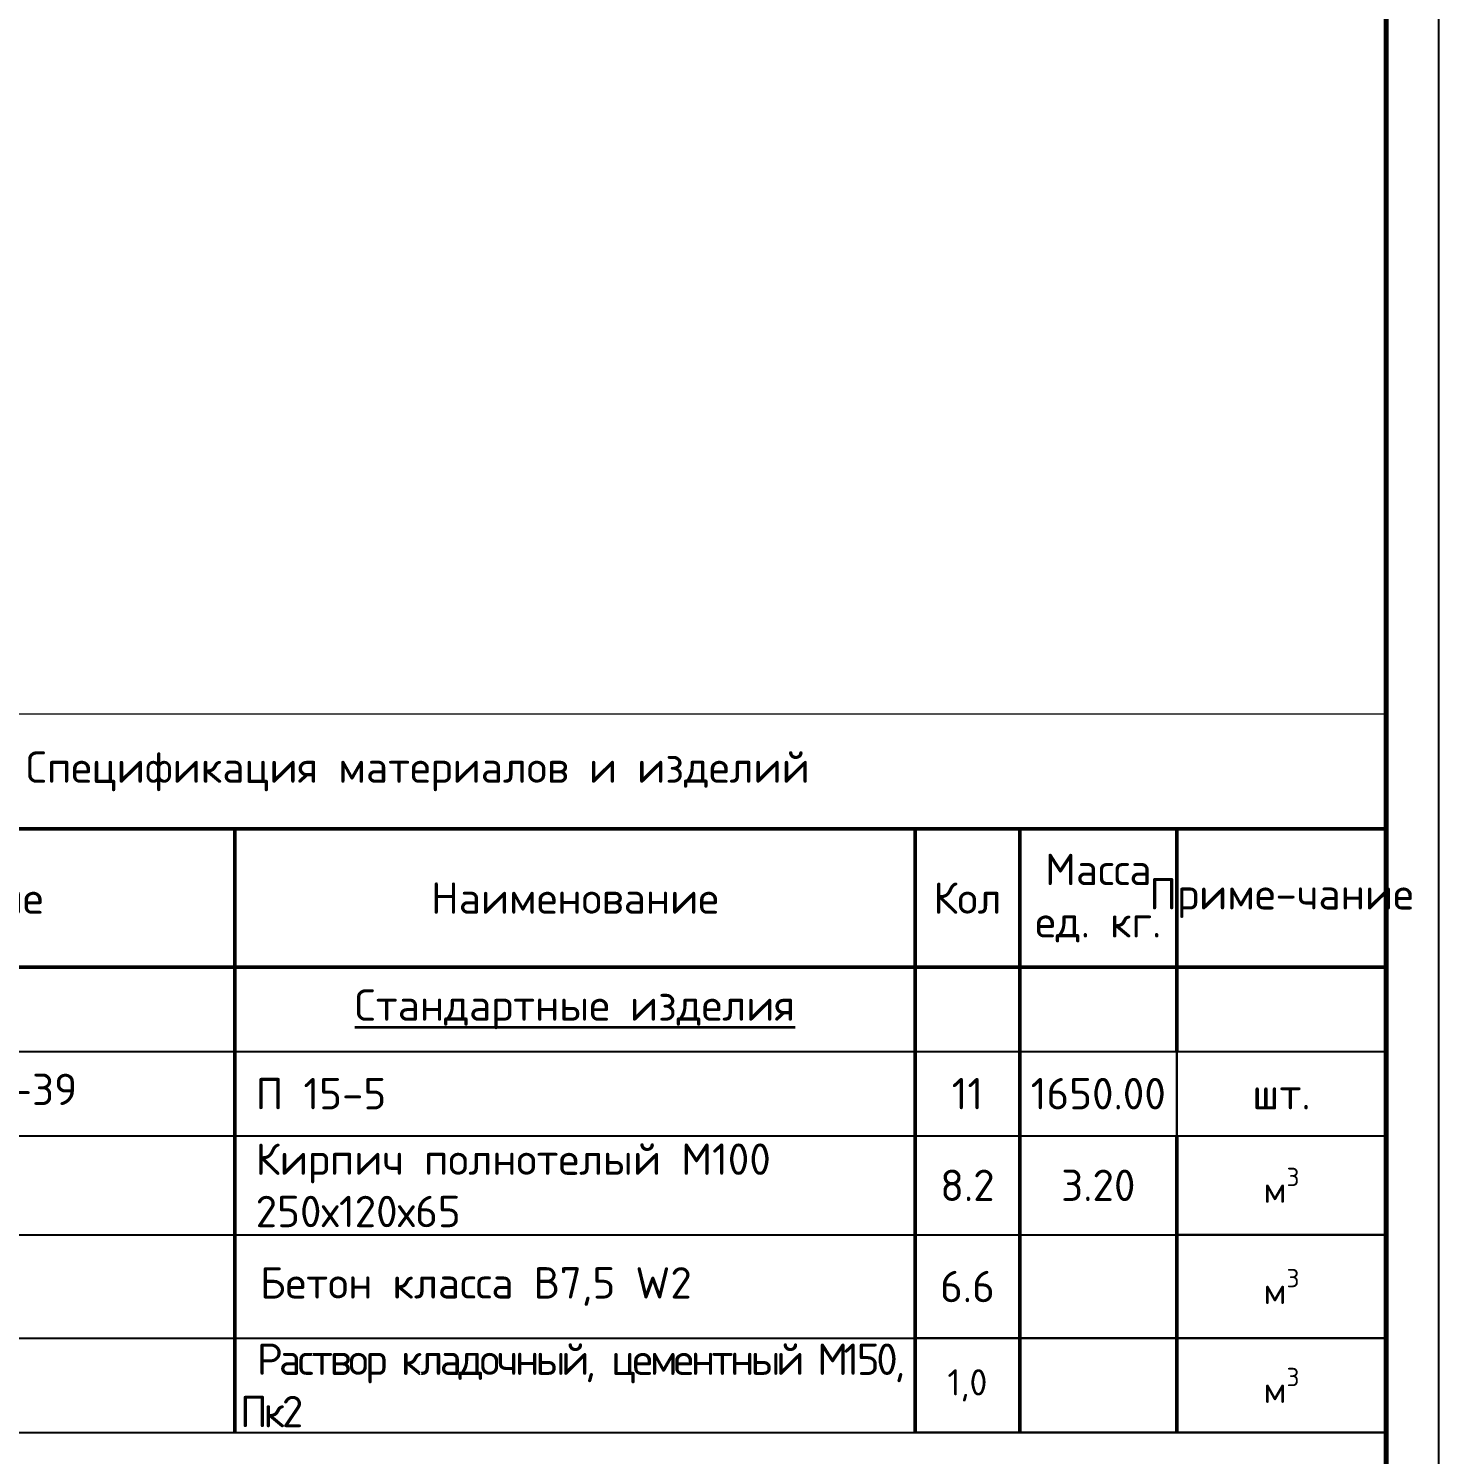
# Model space of a CAD drawing. Header units: millimetres. Extents: x 1601 to 15402, y -324 to 12625.
# Drawn here: x 12367.1 to 12501.8, y 392 to 528.2 of the extents above; entities that cross this region are included whole.
import ezdxf

# ---------------------------------------------------------------- set-up
doc = ezdxf.new("R2010")
doc.units = ezdxf.units.MM
doc.layers.add('таблица', color=250, linetype='Continuous', lineweight=35)
doc.styles.add('-ISOCPEUR-', font='isocpeur.TTF')

# ---------------------------------------------------------------- blocks, each defined once
blk = doc.blocks.new('*T832')
at = {"layer": 'Defpoints', "color": 8, "linetype": 'ByBlock', "lineweight": 0, "transparency": 16777216}
for p, q in [((0, 0), (185, 0)), ((0, 0), (0, -11)), ((185, 0), (185, -11))]:
    blk.add_line(p, q, dxfattribs=at)
at = {"layer": 'таблица', "color": 0, "lineweight": 50, "transparency": 16777216}
for p, q in [((0, -11), (185, -11)), ((0, -11), (0, -68.68)), ((15, -11), (15, -68.68)), ((75, -11), (75, -68.68)), ((140, -11), (140, -68.68)), ((150, -11), (150, -68.68)), ((165, -11), (165, -32.27)), ((185, -11), (185, -68.68)), ((0, -24.21), (185, -24.21)), ((165, -40.33), (165, -68.68)), ((0, -68.68), (15, -68.68))]:
    blk.add_line(p, q, dxfattribs=at)
at = {"layer": 'таблица', "color": 0, "lineweight": 25, "transparency": 16777216}
for p, q in [((0, -32.27), (185, -32.27)), ((0, -40.33), (185, -40.33)), ((0, -49.78), (165, -49.78)), ((0, -59.68), (140, -59.68)), ((15, -68.68), (140, -68.68))]:
    blk.add_line(p, q, dxfattribs=at)
at = {"layer": 'таблица', "lineweight": 30, "transparency": 16777216}
for p, q in [((165, -32.27), (165, -40.33)), ((165, -49.78), (185, -49.78)), ((140, -59.68), (185, -59.68)), ((140, -68.68), (185, -68.68))]:
    blk.add_line(p, q, dxfattribs=at)
at = {"layer": 'таблица', "color": 7, "transparency": 16777216, "style": '-ISOCPEUR-'}
for s, insert, char_height, width, attachment_point in [('Спецификация материалов и изделий ', (92.5, -5.5), 3, 182, 5), ('Масса ед. кг.', (157.5, -17.61), 3, 13, 5), ('Поз.', (7.5, -17.61), 3, 12, 5), ('Обозначение', (45, -17.61), 3, 57, 5), ('Наименование', (107.5, -17.61), 3, 62, 5), ('Кол', (145, -17.61), 3, 8, 5), ('Приме-чание', (175, -17.61), 3, 17, 5), ('{\\LСтандартные изделия}', (107.5, -28.24), 3, 61, 5), ('29', (7.5, -36.3), 3, 14, 5), ('Серия 3.006.1-2.87.2-39', (17, -36.3), 3, 56, 4), ('П 15-5', (77, -36.3), 3, 61, 4), ('11', (145, -36.3), 3, 9, 5), ('1650.00', (157.5, -36.3), 3, 14, 5), ('шт.', (175, -36.3), 3, 19, 5), ('Кирпич полнотелый М100 250х120х65', (77, -45.06), 3, 61, 4), ('30', (7.5, -45.06), 3, 14, 5), ('ГОСТ 530-2012', (17, -45.06), 3, 56, 4), ('8.2', (145, -45.06), 3, 9, 5), ('3.20', (157.5, -45.06), 3, 14, 5), ('\\A1;м{\\H0.7x;\\S3^ ;}', (175, -45.06), 2.5, 20, 5), (' Бетон класса В7,5 W2', (75.5, -54.73), 3, 64, 4), ('\\A1;м{\\H0.7x;\\S3^ ;}', (175, -54.73), 2.5, 20, 5), (' ГОСТ 26633-2015', (15.5, -54.73), 3, 59, 4), ('6.6', (145, -54.73), 3, 9, 5), ('\\A1;м{\\H0.7x;\\S3^ ;}', (175, -64.18), 2.5, 20, 5)]:
    blk.add_mtext(s, dxfattribs=dict(at, insert=insert, char_height=char_height, width=width, attachment_point=attachment_point))
at = {"layer": 'таблица', "color": 0, "transparency": 16777216, "style": '-ISOCPEUR-'}
for s, insert, char_height, width, attachment_point in [('{\\T0.85; Раствор кладочный, цементный М150, Пк2}', (75.5, -64.18), 3, 64, 4), (' ГОСТ 28013-98', (15.5, -64.18), 3, 59, 4), ('1,0', (145, -64.18), 2.5, 9, 5)]:
    blk.add_mtext(s, dxfattribs=dict(at, insert=insert, char_height=char_height, width=width, attachment_point=attachment_point))

msp = doc.modelspace()

# ---------------------------------------------------------------- linework, layer by layer
msp.add_lwpolyline([(11907.801, 738.2356), (12501.801, 738.2356), (12501.801, 318.2356), (11907.801, 318.2356)], close=True)
at = {"const_width": 0.5}
msp.add_lwpolyline([(11927.801, 733.2356), (12496.801, 733.2356), (12496.801, 323.2356), (11927.801, 323.2356)], close=True, dxfattribs=at)

# ---------------------------------------------------------------- block references
msp.add_blockref('*T832', (12311.801, 462.7463))

doc.saveas('drawing.dxf')
